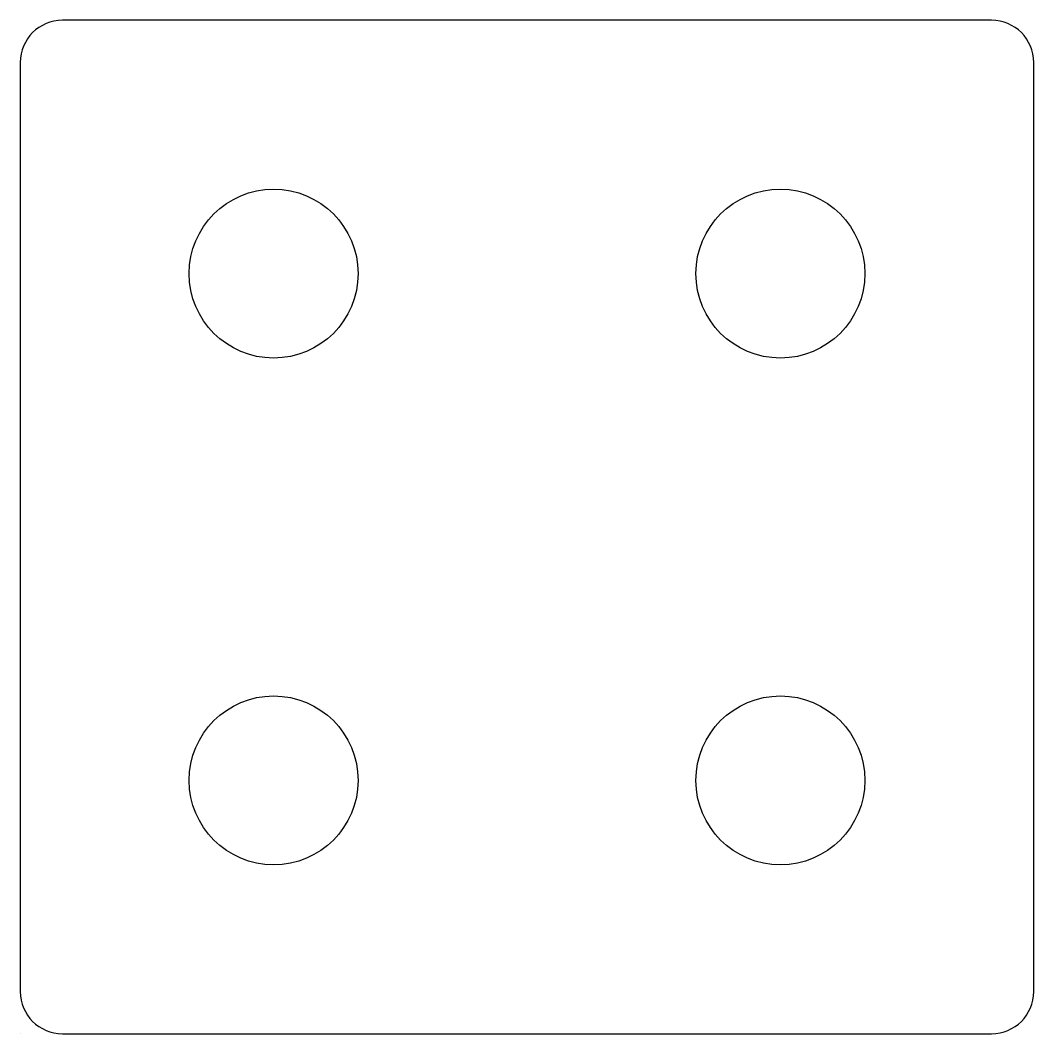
# Model space of a CAD drawing. Header units: millimetres. Extents: x 0 to 24, y 0 to 24.
import ezdxf

# ---------------------------------------------------------------- set-up
doc = ezdxf.new("R2010")
doc.units = ezdxf.units.MM
doc.layers.get('0').update_dxf_attribs({"linetype": 'CONTINUOUS', "lineweight": 25, "true_color": 0x000000})

msp = doc.modelspace()

# ---------------------------------------------------------------- linework, layer by layer
for p, q in [((23, 24), (1, 24)), ((0, 23), (0, 1)), ((24, 1), (24, 23)), ((0, 0), (0, 0)), ((0, 0), (0, 0)), ((0, 0), (0, 0)), ((0, 0), (0, 0)), ((1, 0), (23, 0))]:
    msp.add_line(p, q)
for centre in [(6, 18), (18, 18), (6, 6), (18, 6)]:
    msp.add_circle(centre, 2)
for centre, start, end in [((1, 23), 90, 180), ((23, 23), 0, 90), ((1, 1), 180, 270), ((23, 1), 270, 0)]:
    msp.add_arc(centre, 1, start, end)

doc.saveas('drawing.dxf')
